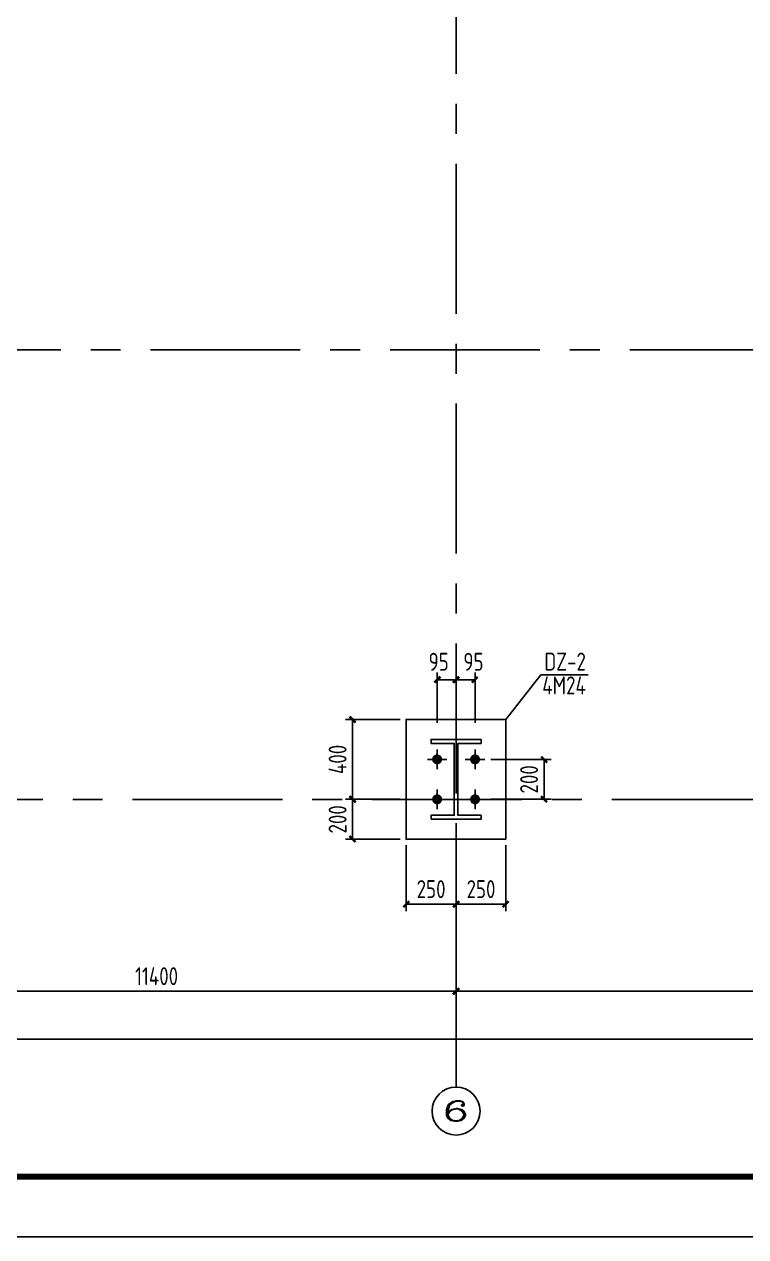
# Model space of a CAD drawing. Header units: millimetres. Extents: x 865490 to 879904, y 39442 to 44891.
# Drawn here: x 870093.2 to 870213.7, y 39448.3 to 39650.5 of the extents above; entities that cross this region are included whole.
import ezdxf
from ezdxf.enums import TextEntityAlignment as Align

# ---------------------------------------------------------------- set-up
doc = ezdxf.new("R2010")
doc.units = ezdxf.units.MM
doc.header["$LTSCALE"] = 1000
doc.header["$MEASUREMENT"] = 0
doc.linetypes.add('CENTER', pattern=[2, 1.25, -0.25, 0.25, -0.25])
doc.linetypes.add('DOTE', pattern=[2.42, 2, -0.2, 0.02, -0.2])
for name, color, linetype in [('AXIS', 3, 'Continuous'), ('AXIS_TEXT', 7, 'Continuous'), ('DIM', 7, 'Continuous'), ('DOTE', 1, 'DOTE'), ('M_Prof', 2, 'Continuous'), ('柱集中标注', 2, 'Continuous'), ('标注', 7, 'Continuous'), ('檩条', 34, 'Continuous')]:
    doc.layers.add(name, color=color, linetype=linetype)
doc.styles.add('_TCH_AXIS', font='COMPLEX', dxfattribs={"bigfont": 'GBCBIG'})
doc.styles.add('COMPLEX', font='COMPLEX')
doc.styles.add('GBHZ', font='gbenor.shx', dxfattribs={"width": 0.9, "bigfont": 'gbcbig.shx'})
doc.dimstyles.new('Y100', dxfattribs={"dimscale": 0, "dimtxt": 3, "dimasz": 0.01, "dimexe": 1.2, "dimexo": 2, "dimgap": 1, "dimtad": 1, "dimdec": 0, "dimlfac": 100, "dimzin": 0, "dimdsep": 46, "dimtxsty": 'GBHZ', "dimblk": 'DX', "dimcen": 0.09, "dimdle": 1, "dimclrd": 7, "dimclre": 7, "dimclrt": 7, "dimadec": 0, "dimazin": 0, "dimtfac": 1, "dimtdec": 0, "dimtix": 1, "dimtmove": 2, "dimatfit": 3, "dimldrblk": 'DX', "dimfxl": 0, "dimtolj": 1, "dimtzin": 0, "dimarcsym": 0})
doc.dimstyles.new('Y30', dxfattribs={"dimscale": 0, "dimtxt": 3, "dimasz": 0.01, "dimexe": 1.2, "dimexo": 1, "dimgap": 1, "dimtad": 1, "dimdec": 0, "dimlfac": 30, "dimzin": 0, "dimdsep": 46, "dimtxsty": 'GBHZ', "dimblk1": 'DX', "dimblk2": 'DX', "dimsah": 1, "dimcen": 0.09, "dimdle": 1, "dimadec": 0, "dimazin": 0, "dimtfac": 1, "dimtdec": 0, "dimtix": 1, "dimtmove": 2, "dimatfit": 3, "dimldrblk": 'DX', "dimfxl": 0, "dimtolj": 1, "dimtzin": 0, "dimarcsym": 0})

# ---------------------------------------------------------------- blocks, each defined once
blk = doc.blocks.new('_AXISO')
blk.add_circle((0, 0), 0.5)
at = {"layer": 'AXIS_TEXT', "style": 'COMPLEX', "width": 1.041667}
blk.add_attdef('A', text='', height=0.56, dxfattribs=at).set_placement((-0.25, -0.28), (0.25, -0.28), align=Align.FIT)
blk = doc.blocks.new('DX')
at = {"color": 0, "linetype": 'ByBlock', "const_width": 40}
blk.add_lwpolyline([(-54, -51), (46, 49)], dxfattribs=at)
blk = doc.blocks.new('*D1704')
at = {"layer": 'Defpoints', "color": 0, "transparency": 16777216}
for p in [(870065.31, 39505.22), (870165.31, 39505.22), (870165.31, 39489.22)]:
    blk.add_point(p, dxfattribs=at)
at = {"layer": 'dim', "color": 7, "lineweight": -2, "transparency": 16777216}
for p, q in [((870065.31, 39503.22), (870065.31, 39488.02)), ((870165.31, 39503.22), (870165.31, 39488.02)), ((870065.32, 39489.22), (870165.3, 39489.22))]:
    blk.add_line(p, q, dxfattribs=at)
at = {"layer": 'dim', "color": 7, "lineweight": -2, "transparency": 16777216, "xscale": 0.01, "yscale": 0.01, "zscale": 0.01, "rotation": 180}
blk.add_blockref('DX', (870065.31, 39489.22), dxfattribs=at)
at = {"layer": 'dim', "color": 7, "lineweight": -2, "transparency": 16777216, "xscale": 0.01, "yscale": 0.01, "zscale": 0.01}
blk.add_blockref('DX', (870165.31, 39489.22), dxfattribs=at)
at = {"layer": 'dim', "color": 7, "transparency": 16777216, "insert": (870115.31, 39491.72), "char_height": 3, "attachment_point": 5, "style": 'GBHZ'}
blk.add_mtext('\\A1;11400', dxfattribs=at)
blk = doc.blocks.new('*D1705')
at = {"layer": 'Defpoints', "color": 0, "transparency": 16777216}
for p in [(870165.31, 39505.22), (870280.31, 39505.22), (870280.31, 39489.22)]:
    blk.add_point(p, dxfattribs=at)
at = {"layer": 'dim', "color": 7, "lineweight": -2, "transparency": 16777216}
for p, q in [((870165.31, 39503.22), (870165.31, 39488.02)), ((870280.31, 39503.22), (870280.31, 39488.02)), ((870165.32, 39489.22), (870280.3, 39489.22))]:
    blk.add_line(p, q, dxfattribs=at)
at = {"layer": 'dim', "color": 7, "lineweight": -2, "transparency": 16777216, "xscale": 0.01, "yscale": 0.01, "zscale": 0.01, "rotation": 180}
blk.add_blockref('DX', (870165.31, 39489.22), dxfattribs=at)
at = {"layer": 'dim', "color": 7, "lineweight": -2, "transparency": 16777216, "xscale": 0.01, "yscale": 0.01, "zscale": 0.01}
blk.add_blockref('DX', (870280.31, 39489.22), dxfattribs=at)
at = {"layer": 'dim', "color": 7, "transparency": 16777216, "insert": (870222.81, 39491.72), "char_height": 3, "attachment_point": 5, "style": 'GBHZ'}
blk.add_mtext('\\A1;11500', dxfattribs=at)
blk = doc.blocks.new('*D1706')
at = {"layer": 'Defpoints', "color": 0, "transparency": 16777216}
for p in [(869810.31, 39505.22), (870280.31, 39505.22), (869810.31, 39481.22)]:
    blk.add_point(p, dxfattribs=at)
at = {"layer": 'dim', "color": 7, "lineweight": -2, "transparency": 16777216}
for p, q in [((869810.31, 39503.22), (869810.31, 39480.02)), ((870280.31, 39503.22), (870280.31, 39480.02)), ((870280.3, 39481.22), (869810.32, 39481.22))]:
    blk.add_line(p, q, dxfattribs=at)
at = {"layer": 'dim', "color": 7, "lineweight": -2, "transparency": 16777216, "xscale": 0.01, "yscale": 0.01, "zscale": 0.01, "rotation": 180}
blk.add_blockref('DX', (869810.31, 39481.22), dxfattribs=at)
at = {"layer": 'dim', "color": 7, "lineweight": -2, "transparency": 16777216, "xscale": 0.01, "yscale": 0.01, "zscale": 0.01}
blk.add_blockref('DX', (870280.31, 39481.22), dxfattribs=at)
at = {"layer": 'dim', "color": 7, "transparency": 16777216, "insert": (870045.31, 39483.72), "char_height": 3, "attachment_point": 5, "style": 'GBHZ'}
blk.add_mtext('\\A1;47000', dxfattribs=at)
blk = doc.blocks.new('*D1779')
at = {"layer": 'Defpoints', "color": 0, "transparency": 16777216}
for p in [(870156.97, 39534.55), (870148.03, 39521.22), (870156.97, 39521.22)]:
    blk.add_point(p, dxfattribs=at)
at = {"layer": 'dim', "color": 0, "lineweight": -2, "transparency": 16777216}
for p, q in [((870155.97, 39534.55), (870146.83, 39534.55)), ((870148.03, 39534.54), (870148.03, 39521.23)), ((870155.97, 39521.22), (870146.83, 39521.22))]:
    blk.add_line(p, q, dxfattribs=at)
at = {"layer": 'dim', "color": 0, "lineweight": -2, "transparency": 16777216, "xscale": 0.01, "yscale": 0.01, "zscale": 0.01}
for p, rotation in [((870148.03, 39534.55), 90), ((870148.03, 39521.22), 270)]:
    blk.add_blockref('DX', p, dxfattribs=dict(at, rotation=rotation))
at = {"layer": 'dim', "color": 0, "transparency": 16777216, "insert": (870145.53, 39527.88), "char_height": 3, "attachment_point": 5, "rotation": 90, "style": 'GBHZ'}
blk.add_mtext('\\A1;400', dxfattribs=at)
blk = doc.blocks.new('*D1780')
at = {"layer": 'Defpoints', "color": 0, "transparency": 16777216}
for p in [(870156.97, 39514.55), (870165.31, 39514.55), (870165.31, 39503.74)]:
    blk.add_point(p, dxfattribs=at)
at = {"layer": 'dim', "color": 0, "lineweight": -2, "transparency": 16777216}
for p, q in [((870156.97, 39513.55), (870156.97, 39502.54)), ((870165.31, 39513.55), (870165.31, 39502.54)), ((870156.98, 39503.74), (870165.3, 39503.74))]:
    blk.add_line(p, q, dxfattribs=at)
at = {"layer": 'dim', "color": 0, "lineweight": -2, "transparency": 16777216, "xscale": 0.01, "yscale": 0.01, "zscale": 0.01, "rotation": 180}
blk.add_blockref('DX', (870156.97, 39503.74), dxfattribs=at)
at = {"layer": 'dim', "color": 0, "lineweight": -2, "transparency": 16777216, "xscale": 0.01, "yscale": 0.01, "zscale": 0.01}
blk.add_blockref('DX', (870165.31, 39503.74), dxfattribs=at)
at = {"layer": 'dim', "color": 0, "transparency": 16777216, "insert": (870161.14, 39506.24), "char_height": 3, "attachment_point": 5, "style": 'GBHZ'}
blk.add_mtext('\\A1;250', dxfattribs=at)
blk = doc.blocks.new('*D1781')
at = {"layer": 'Defpoints', "color": 0, "transparency": 16777216}
for p in [(870165.31, 39514.55), (870173.64, 39514.55), (870173.64, 39503.74)]:
    blk.add_point(p, dxfattribs=at)
at = {"layer": 'dim', "color": 0, "lineweight": -2, "transparency": 16777216}
for p, q in [((870165.31, 39513.55), (870165.31, 39502.54)), ((870173.64, 39513.55), (870173.64, 39502.54)), ((870165.32, 39503.74), (870173.63, 39503.74))]:
    blk.add_line(p, q, dxfattribs=at)
at = {"layer": 'dim', "color": 0, "lineweight": -2, "transparency": 16777216, "xscale": 0.01, "yscale": 0.01, "zscale": 0.01, "rotation": 180}
blk.add_blockref('DX', (870165.31, 39503.74), dxfattribs=at)
at = {"layer": 'dim', "color": 0, "lineweight": -2, "transparency": 16777216, "xscale": 0.01, "yscale": 0.01, "zscale": 0.01}
blk.add_blockref('DX', (870173.64, 39503.74), dxfattribs=at)
at = {"layer": 'dim', "color": 0, "transparency": 16777216, "insert": (870169.47, 39506.24), "char_height": 3, "attachment_point": 5, "style": 'GBHZ'}
blk.add_mtext('\\A1;250', dxfattribs=at)
blk = doc.blocks.new('*D1782')
at = {"layer": 'Defpoints', "color": 0, "transparency": 16777216}
for p in [(870162.14, 39541.17), (870162.14, 39532.96), (870165.31, 39532.96)]:
    blk.add_point(p, dxfattribs=at)
at = {"layer": 'dim', "color": 0, "lineweight": -2, "transparency": 16777216}
for p, q in [((870162.14, 39533.96), (870162.14, 39542.37)), ((870165.31, 39533.96), (870165.31, 39542.37)), ((870165.3, 39541.17), (870162.15, 39541.17))]:
    blk.add_line(p, q, dxfattribs=at)
at = {"layer": 'dim', "color": 0, "lineweight": -2, "transparency": 16777216, "xscale": 0.01, "yscale": 0.01, "zscale": 0.01, "rotation": 180}
blk.add_blockref('DX', (870162.14, 39541.17), dxfattribs=at)
at = {"layer": 'dim', "color": 0, "lineweight": -2, "transparency": 16777216, "xscale": 0.01, "yscale": 0.01, "zscale": 0.01}
blk.add_blockref('DX', (870165.31, 39541.17), dxfattribs=at)
at = {"layer": 'dim', "color": 0, "transparency": 16777216, "insert": (870162.4, 39544.16), "char_height": 3, "attachment_point": 5, "style": 'GBHZ'}
blk.add_mtext('\\A1;95', dxfattribs=at)
blk = doc.blocks.new('*D1783')
at = {"layer": 'Defpoints', "color": 0, "transparency": 16777216}
for p in [(870168.47, 39541.17), (870165.31, 39532.96), (870168.47, 39532.96)]:
    blk.add_point(p, dxfattribs=at)
at = {"layer": 'dim', "color": 0, "lineweight": -2, "transparency": 16777216}
for p, q in [((870165.31, 39533.96), (870165.31, 39542.37)), ((870168.47, 39533.96), (870168.47, 39542.37)), ((870165.32, 39541.17), (870168.46, 39541.17))]:
    blk.add_line(p, q, dxfattribs=at)
at = {"layer": 'dim', "color": 0, "lineweight": -2, "transparency": 16777216, "xscale": 0.01, "yscale": 0.01, "zscale": 0.01, "rotation": 180}
blk.add_blockref('DX', (870165.31, 39541.17), dxfattribs=at)
at = {"layer": 'dim', "color": 0, "lineweight": -2, "transparency": 16777216, "xscale": 0.01, "yscale": 0.01, "zscale": 0.01}
blk.add_blockref('DX', (870168.47, 39541.17), dxfattribs=at)
at = {"layer": 'dim', "color": 0, "transparency": 16777216, "insert": (870168.21, 39544.16), "char_height": 3, "attachment_point": 5, "style": 'GBHZ'}
blk.add_mtext('\\A1;95', dxfattribs=at)
blk = doc.blocks.new('*D1784')
at = {"layer": 'Defpoints', "color": 0, "transparency": 16777216}
for p in [(870170.1, 39527.88), (870170.1, 39521.22), (870180, 39521.22)]:
    blk.add_point(p, dxfattribs=at)
at = {"layer": '标注', "color": 0, "lineweight": -2, "transparency": 16777216}
for p, q in [((870171.1, 39527.88), (870181.2, 39527.88)), ((870180, 39527.87), (870180, 39521.23)), ((870171.1, 39521.22), (870181.2, 39521.22))]:
    blk.add_line(p, q, dxfattribs=at)
at = {"layer": '标注', "color": 0, "lineweight": -2, "transparency": 16777216, "xscale": 0.01, "yscale": 0.01, "zscale": 0.01}
for p, rotation in [((870180, 39527.88), 90), ((870180, 39521.22), 270)]:
    blk.add_blockref('DX', p, dxfattribs=dict(at, rotation=rotation))
at = {"layer": '标注', "color": 0, "transparency": 16777216, "insert": (870177.5, 39524.55), "char_height": 3, "attachment_point": 5, "rotation": 90, "style": 'GBHZ'}
blk.add_mtext('\\A1;200', dxfattribs=at)
blk = doc.blocks.new('*D1785')
at = {"layer": 'Defpoints', "color": 0, "transparency": 16777216}
for p in [(870148.03, 39521.22), (870156.97, 39521.22), (870156.97, 39514.55)]:
    blk.add_point(p, dxfattribs=at)
at = {"layer": 'dim', "color": 0, "lineweight": -2, "transparency": 16777216}
for p, q in [((870155.97, 39521.22), (870146.83, 39521.22)), ((870148.03, 39514.56), (870148.03, 39521.21)), ((870155.97, 39514.55), (870146.83, 39514.55))]:
    blk.add_line(p, q, dxfattribs=at)
at = {"layer": 'dim', "color": 0, "lineweight": -2, "transparency": 16777216, "xscale": 0.01, "yscale": 0.01, "zscale": 0.01}
for p, rotation in [((870148.03, 39521.22), 90), ((870148.03, 39514.55), 270)]:
    blk.add_blockref('DX', p, dxfattribs=dict(at, rotation=rotation))
at = {"layer": 'dim', "color": 0, "transparency": 16777216, "insert": (870145.53, 39517.88), "char_height": 3, "attachment_point": 5, "rotation": 90, "style": 'GBHZ'}
blk.add_mtext('\\A1;200', dxfattribs=at)

msp = doc.modelspace()

# ---------------------------------------------------------------- linework, layer by layer
for p, q in [((870162.139, 39526.259), (870162.139, 39529.509)), ((870168.472, 39526.259), (870168.472, 39529.509)), ((870163.764, 39527.884), (870160.514, 39527.884)), ((870170.097, 39527.884), (870166.847, 39527.884)), ((870162.139, 39519.593), (870162.139, 39522.843)), ((870168.472, 39519.593), (870168.472, 39522.843)), ((870163.764, 39521.218), (870160.514, 39521.218)), ((870170.097, 39521.218), (870166.847, 39521.218)), ((870556.028, 39448.259), (869715.028, 39448.259))]:
    msp.add_line(p, q)
at = {"color": 0, "const_width": 1}
msp.add_lwpolyline([(870546.028, 39458.259), (869740.028, 39458.259), (869740.028, 40032.259), (870546.028, 40032.259)], close=True, dxfattribs=at)
msp.add_lwpolyline([(870173.639, 39514.551), (870173.639, 39534.551), (870156.972, 39534.551), (870156.972, 39514.551)], close=True)
at = {"layer": 'AXIS', "color": 0}
msp.add_line((870165.305, 39505.218), (870165.305, 39473.218), dxfattribs=at)
at = {"layer": 'dim', "const_width": 0.833}
for points in [[(870161.722, 39527.884, 1), (870162.555, 39527.884, 1)], [(870168.055, 39527.884, 1), (870168.889, 39527.884, 1)], [(870161.722, 39521.218, 1), (870162.555, 39521.218, 1)], [(870168.055, 39521.218, 1), (870168.889, 39521.218, 1)]]:
    msp.add_lwpolyline(points, format="xyb", close=True, dxfattribs=at)
at = {"layer": 'DOTE', "linetype": 'CENTER', "ltscale": 0.02}
for p, q in [((870165.305, 39987.218), (870165.305, 39505.218)), ((869794.305, 39596.218), (870296.305, 39596.218)), ((870296.305, 39521.218), (869794.305, 39521.218))]:
    msp.add_line(p, q, dxfattribs=at)
at = {"layer": 'M_Prof'}
msp.add_lwpolyline([(870161.139, 39517.884), (870169.472, 39517.884), (870169.472, 39518.551), (870165.605, 39518.551), (870165.605, 39530.551), (870169.472, 39530.551), (870169.472, 39531.218), (870161.139, 39531.218), (870161.139, 39530.551), (870165.005, 39530.551), (870165.005, 39518.551), (870161.139, 39518.551)], close=True, dxfattribs=at)
at = {"layer": '檩条'}
for p in [(870173.639, 39534.551), (870187.359, 39541.97)]:
    msp.add_line(p, (870179.461, 39541.97), dxfattribs=at)

# ---------------------------------------------------------------- block references
at = {"layer": 'AXIS', "color": 0}
ref = msp.add_blockref('_AXISO', (870165.305, 39469.218), dxfattribs=dict(at, xscale=8, yscale=8, zscale=8))
ref.add_attrib('A', '6', dxfattribs={"layer": 'AXIS_TEXT', "color": 0, "height": 3.284, "style": '_TCH_AXIS', "width": 2.071429}).set_placement((870163.037, 39467.575), (870167.573, 39467.575), align=Align.FIT)

# ---------------------------------------------------------------- texts
at = {"layer": '柱集中标注', "style": 'GBHZ', "width": 0.9}
for s, p in [('DZ-2', (870180.043, 39542.691)), ('4M24', (870179.702, 39538.72))]:
    msp.add_text(s, height=3, dxfattribs=at).set_placement(p)

# ---------------------------------------------------------------- dimensions: what is measured, and where the dimension line sits
at = {"layer": 'dim'}
dim = msp.add_linear_dim(base=(870162.139, 39541.166), p1=(870165.305, 39532.96), p2=(870162.139, 39532.96), dimstyle='Y30', override={"dimscale": 1}, dxfattribs=at)
dim.commit()
dim.dimension.update_dxf_attribs({"geometry": '*D1782', "text_midpoint": (870162.401, 39544.159), "dimtype": 160})
dim = msp.add_linear_dim(base=(870168.472, 39541.166), p1=(870165.305, 39532.96), p2=(870168.472, 39532.96), angle=180, dimstyle='Y30', override={"dimscale": 1}, dxfattribs=at)
dim.commit()
dim.dimension.update_dxf_attribs({"geometry": '*D1783', "text_midpoint": (870168.21, 39544.159), "dimtype": 160})
for p1, angle, picture, middle in [((870156.972, 39534.551), 270, '*D1779', (870145.527, 39527.884)), ((870156.972, 39514.551), 90, '*D1785', (870145.527, 39517.884))]:
    dim = msp.add_linear_dim(base=(870148.027, 39521.218), p1=p1, p2=(870156.972, 39521.218), angle=angle, dimstyle='Y30', override={"dimscale": 1}, dxfattribs=at)
    dim.commit()
    dim.dimension.update_dxf_attribs({"geometry": picture, "text_midpoint": middle})
for base, p1, p2, dimstyle, picture, middle in [((870165.305, 39503.743), (870156.972, 39514.551), (870165.305, 39514.551), 'Y30', '*D1780', (870161.139, 39506.243)), ((870173.639, 39503.743), (870165.305, 39514.551), (870173.639, 39514.551), 'Y30', '*D1781', (870169.472, 39506.243)), ((869810.305, 39481.218), (870280.305, 39505.218), (869810.305, 39505.218), 'Y100', '*D1706', (870045.305, 39483.718)), ((870280.305, 39489.218), (870165.305, 39505.218), (870280.305, 39505.218), 'Y100', '*D1705', (870222.805, 39491.718))]:
    dim = msp.add_linear_dim(base=base, p1=p1, p2=p2, dimstyle=dimstyle, override={"dimscale": 1}, dxfattribs=at)
    dim.commit()
    dim.dimension.update_dxf_attribs({"geometry": picture, "text_midpoint": middle})
dim = msp.add_linear_dim(base=(870165.305, 39489.218), p1=(870065.305, 39505.218), p2=(870165.305, 39505.218), text='11400', dimstyle='Y100', override={"dimscale": 1}, dxfattribs=at)
dim.commit()
dim.dimension.update_dxf_attribs({"geometry": '*D1704', "text_midpoint": (870115.305, 39491.718)})
at = {"layer": '标注'}
dim = msp.add_linear_dim(base=(870180, 39521.218), p1=(870170.097, 39527.884), p2=(870170.097, 39521.218), angle=90, dimstyle='Y30', override={"dimscale": 1}, dxfattribs=at)
dim.commit()
dim.dimension.update_dxf_attribs({"geometry": '*D1784', "text_midpoint": (870177.5, 39524.551)})

doc.saveas('drawing.dxf')
